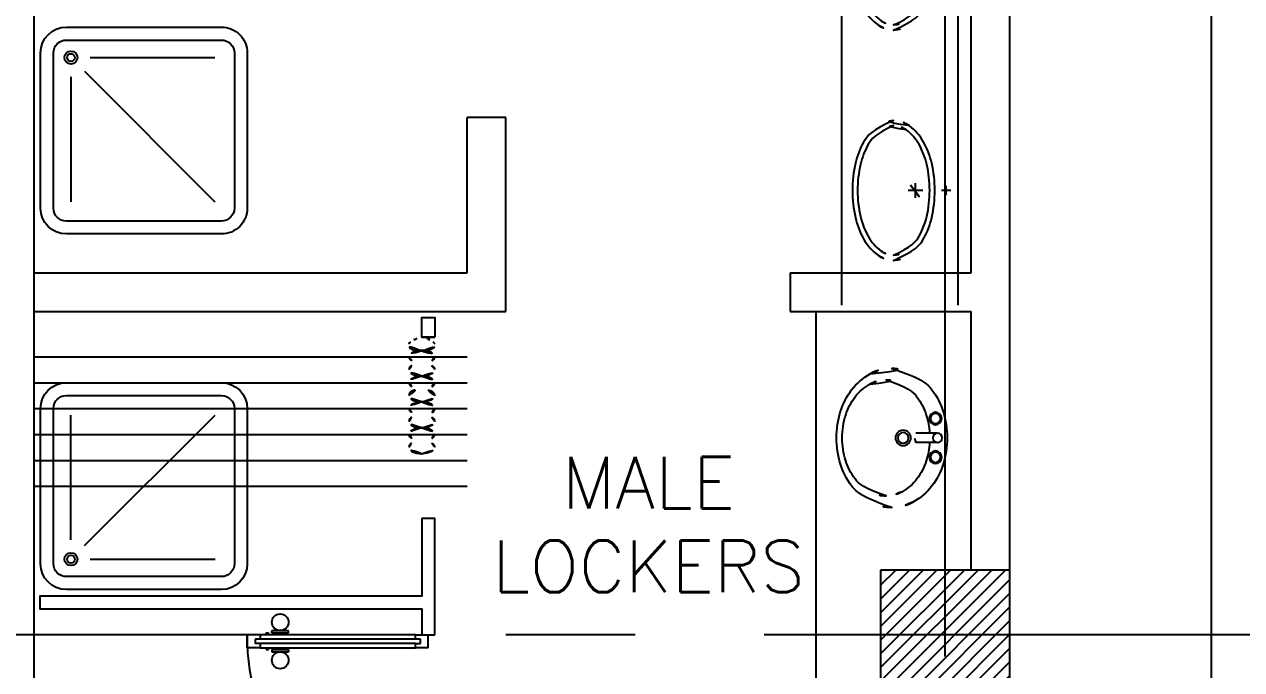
# Model space of a CAD drawing. Extents: x 417866230.2 to 417866327.8, y 43498045.5 to 43498135.4.
# Drawn here: x 417866294.674 to 417866299.383, y 43498094.187 to 43498096.683 of the extents above; entities that cross this region are included whole.
import ezdxf
from ezdxf.enums import TextEntityAlignment as Align

# ---------------------------------------------------------------- set-up
doc = ezdxf.new("R2010")
doc.units = 0
doc.header["$MEASUREMENT"] = 0
doc.linetypes.add('CENTERX2', pattern=[4, 2.5, -0.5, 0.5, -0.5])
doc.linetypes.add('HIDDEN', pattern=[0.375, 0.25, -0.125])
doc.layers.get('0').update_dxf_attribs({"linetype": 'CONTINUOUS'})
for name, color, linetype in [('AXES', 11, 'CENTERX2'), ('COL', 9, 'CONTINUOUS'), ('CURT', 9, 'CONTINUOUS'), ('DOOR', 9, 'CONTINUOUS'), ('EXDUCT', 10, 'CONTINUOUS'), ('FIX', 9, 'CONTINUOUS'), ('HAT', 12, 'CONTINUOUS'), ('PART', 9, 'CONTINUOUS'), ('RM-NAME', 9, 'CONTINUOUS'), ('WALL', 4, 'CONTINUOUS')]:
    doc.layers.add(name, color=color, linetype=linetype)
doc.styles.add('ROMANS', font='ROMANS.shx', dxfattribs={"width": 0.6})

# ---------------------------------------------------------------- blocks, each defined once
blk = doc.blocks.new('COL50')
at = {"layer": 'COL'}
blk.add_lwpolyline([(-249.9999999999709, 250), (-249.9999999999418, -250), (250, -250), (249.9999999999709, 250)], close=True, dxfattribs=at)
blk = doc.blocks.new('RM1')
at = {"layer": 'RM-NAME', "style": 'ROMANS'}
for tag, p in [('ROOMNAME1', (0, 323.8095238059759)), ('ROOMNAME2', (0, 0))]:
    blk.add_attdef(tag, text='', height=200, dxfattribs=at).set_placement(p, align=Align.MIDDLE)
blk = doc.blocks.new('CURT2')
at = {"layer": 'CURT'}
blk.add_lwpolyline([(0, 0, -0.1164338214659909), (-19.09830056248757, -30.90169943745423, -0.1164338214660579), (-49.99999999998545, -49.99999999998545, -0.5606595769629202), (-101.063460364865, -6.969756918610074, 0.4592900912317107), (-149.9999999999854, 50, 0.4142135623730107), (-199.9999999999563, 1.455191522836685e-11, -0.4142135623729504), (-249.9999999999272, -49.99999999995634, -0.4142135623732638), (-299.9999999999272, 4.365574568510056e-11, 0.4142135623732156), (-349.9999999999418, 50.00000000001455, 0.4142135623729504), (-399.9999999998981, 4.365574568510056e-11, -0.4142135623731432), (-449.999999999869, -49.99999999995634, -0.4142135623732157), (-499.999999999869, 1.455191522836685e-11, 0.4142135623731553), (-549.9999999998545, 50, 0.4142135623730588), (-599.9999999998254, 1.455191522836685e-11, -0.4142135623730107), (-649.9999999997963, -49.99999999995634, -0.4142135623731553), (-699.9999999997963, 1.455191522836685e-11, 0.4142135623731553), (-749.9999999997963, 50, 0.4142135623730107), (-799.9999999997672, 1.455191522836685e-11, -0.4142135623730347), (-849.9999999997381, -49.99999999995634, -0.4142135623731377), (-899.9999999997235, 2.182787284255028e-11, 0.4142135623731432)], format="xyb", dxfattribs=at)
blk = doc.blocks.new('*X52')
at = {"color": 0}
for p, q in [((80579.2220864851, 41918.15882511061), (81062.06326137393, 42400.99999999945)), ((80579.2220864851, 41971.1918336996), (81009.03025278494, 42400.99999999945)), ((80579.22208648508, 42024.22484228858), (80955.99724419595, 42400.99999999945)), ((80579.22208648508, 42077.25785087757), (80902.96423560695, 42400.99999999945)), ((80579.22208648508, 42130.29085946656), (80849.93122701797, 42400.99999999945)), ((80579.22208648508, 42183.32386805555), (80796.89821842898, 42400.99999999945)), ((80579.22208648508, 42236.35687664454), (80743.86520983999, 42400.99999999945)), ((80579.22208648507, 42289.38988523353), (80690.83220125099, 42400.99999999945)), ((80579.22208648507, 42342.42289382251), (80637.799192662, 42400.99999999945)), ((80579.22208648507, 42395.4559024115), (80584.76618407301, 42400.99999999945)), ((80615.09626996292, 41900.99999999945), (81079.22208648501, 42365.12581652153)), ((80668.12927855192, 41900.99999999945), (81079.22208648501, 42312.09280793255)), ((80721.1622871409, 41900.99999999945), (81079.22208648501, 42259.05979934356)), ((80774.19529572989, 41900.99999999945), (81079.22208648502, 42206.02679075457)), ((80827.2283043189, 41900.99999999945), (81079.22208648502, 42152.99378216558)), ((80880.26131290788, 41900.99999999945), (81079.22208648502, 42099.96077357659)), ((80933.29432149687, 41900.99999999945), (81079.22208648502, 42046.9277649876)), ((80986.32733008586, 41900.99999999945), (81079.22208648502, 41993.89475639861)), ((81039.36033867486, 41900.99999999945), (81079.22208648504, 41940.86174780963))]:
    blk.add_line(p, q, dxfattribs=at)
blk = doc.blocks.new('OV')
for p, q in [((-0.02016548658065945, -0.04138964710199744), (-0.02016548658065945, -0.1346491409993931)), ((0.02016548658063696, -0.04138964710199744), (0.02016548658063696, -0.1346491409993931))]:
    blk.add_line(p, q)
blk.add_lwpolyline([(-0.3000000000000048, -0.2388929068722981, 0.126028344990659), (-0.2760701700874938, -0.3323232736126585, 0.105961255062556), (-0.2069187579109487, -0.4123534200487811, 0.08614873555221411), (-0.1134395576670292, -0.4604489533939145, 0.07597346513128511), (-7.692848094653648e-15, -0.4777858137445961, 0.07597346513127429), (0.1134395576669996, -0.4604489533939181, 0.08614873555221918), (0.2069187579109263, -0.4123534200487811, 0.1059612550625901), (0.2760701700874927, -0.3323232736126301, 0.1260283449906008), (0.2999999999999895, -0.2388929068722981, 0.1260283449906359), (0.2760701700874927, -0.1454625401319625, 0.1059612550625955), (0.2069187579109263, -0.065432393695815, 0.08614873555221413), (0.1134395576670067, -0.01733686035067805, 0.07597346513127429), (-7.692848094653648e-15, 0, 0.07597346513124295), (-0.113439557667015, -0.01733686035067095, 0.08614873555219373), (-0.2069187579109416, -0.065432393695815, 0.1059612550625826), (-0.2760701700875009, -0.1454625401319483, 0.1260283449906313)], format="xyb", close=True)
for points in [[(-0.2500000000000077, -0.2639520343811662, 0.1260283449906564), (-0.2322263166259197, -0.3333466670233137, 0.1059612550625587), (-0.176776695296646, -0.397519489748607, 0.08614873555221285), (-0.09850546365969197, -0.4377904443709931, 0.07597346513128587), (-7.692848094653648e-15, -0.4528449412534635, 0.07597346513127357), (0.09850546365966946, -0.4377904443709966, 0.08614873555221349), (0.1767766952966306, -0.397519489748607, 0.1059612550625914), (0.2322263166259185, -0.3333466670232888, 0.1260283449906026), (0.2499999999999923, -0.2639520343811662, 0.1260283449906389), (0.2322263166259114, -0.1945574017390364, 0.1059612550625957), (0.1767766952966306, -0.1303845790137252, 0.08614873555221353), (0.09850546365966946, -0.09011362439133563, 0.06060617720323101), (0.02016548658063696, -0.07567620891654059, 0.07597346513124355)], [(-0.02016548658065945, -0.07567620891640914, 0.06060617720321848), (-0.09850546365967776, -0.09011362439132853, 0.08614873555219592), (-0.176776695296646, -0.1303845790137252, 0.1059612550625819), (-0.2322263166259268, -0.1945574017390328, 0.1260283449906326), (-0.2500000000000077, -0.2639520343811662, 0.1260283449906564)]]:
    blk.add_lwpolyline(points, format="xyb")
for centre, radius in [((-0.08348528908482027, -0.05024948551762876), 0.02703050777426796), ((-0.08348528908482027, -0.05024948551762876), 0.02203050777426796), ((-7.692848094653648e-15, -0.04138964710199744), 0.02016548658065176), ((0.08348528908479776, -0.05024948551762876), 0.02703050777426796), ((0.08348528908479776, -0.05024948551762876), 0.02203050777426796), ((-7.692848094653648e-15, -0.1898476021309676), 0.03319747973777964), ((-7.692848094653648e-15, -0.1898476021309676), 0.02319747973777964)]:
    blk.add_circle(centre, radius)
blk.add_arc((-1.479827545225465e-14, -0.09910965976689567), 0.04086198202864362, 240.4289540895798, 299.5710459104289)
blk = doc.blocks.new('SHR1')
at = {"layer": 'FIX'}
for p, q in [((-195.7106781186449, 195.7106781186521), (-700, 700)), ((-142.6776695296576, 217.6776695296649), (-142.6776695296576, 700)), ((-217.6776695296576, 142.6776695296649), (-700, 142.6776695296649))]:
    blk.add_line(p, q, dxfattribs=at)
for points in [[(-825, 125), (-825, 725, -0.4142135623730951), (-725, 825), (-125, 825, -0.4142135623730951), (-25, 725), (-25, 125, -0.4142135623730951), (-125, 25), (-725, 25, -0.4142135623730951)], [(-775, 125), (-775, 725, -0.414213562373095), (-725, 775), (-125, 775, -0.414213562373095), (-75, 725), (-75, 125, -0.414213562373095), (-125, 75), (-725, 75, -0.414213562373095)]]:
    blk.add_lwpolyline(points, format="xyb", close=True, dxfattribs=at)
for radius in [25, 15]:
    blk.add_circle((-142.6776695296576, 142.6776695296649), radius, dxfattribs=at)
blk = doc.blocks.new('LAV5')
at = {"layer": 'FIX'}
for p, q in [((-500.0000000000437, -2237.717124335191), (-499.9999999999854, 2237.717124335184)), ((-50.0000000000291, -2237.717124335191), (-50, 2237.717124335191)), ((-215.0222629625932, 1837.248908757101), (-215.0222629625932, 1780.99890878021)), ((-186.8972629678319, 1809.123908768655), (-243.14726295734, 1809.123908768655)), ((-78.08971656476206, 1809.123908768655), (-113.9739682216896, 1809.123908768655)), ((-96.03184239321854, 1827.138055949006), (-96.03184239321854, 1791.253804308857)), ((-215.0222629625932, 903.5606462236319), (-215.0222629625932, 847.3106462467404)), ((-186.8972629678319, 875.4356462351861), (-243.14726295734, 875.4356462351861)), ((-78.08971656476206, 875.4356462351861), (-113.9739682216896, 875.4356462351861)), ((-96.03184239321854, 893.449793415537), (-96.03184239321854, 857.5655417753878)), ((-215.0222629625932, 25.61706164317729), (-215.0222629625932, -30.63293833371426)), ((-96.03184239321854, 15.50620883508236), (-96.03184239321854, -20.3780428050668)), ((-186.8972629678319, -2.507938345268485), (-243.14726295734, -2.507938345268485)), ((-78.08971656476206, -2.507938345268485), (-113.9739682216896, -2.507938345268485)), ((-215.0222629625932, -931.3801905582368), (-215.0222629625932, -875.1301905813452)), ((-96.03184239321854, -921.2693377501419), (-96.03184239321854, -885.3850861099927)), ((-186.8972629678319, -903.255190569791), (-243.14726295734, -903.255190569791)), ((-78.08971656476206, -903.255190569791), (-113.9739682216896, -903.255190569791)), ((-215.0222629625932, -1821.889113020981), (-215.0222629625932, -1765.63911304409)), ((-96.03184239321854, -1811.778260212886), (-96.03184239321854, -1775.894008572737)), ((-186.8972629678319, -1793.764113032536), (-243.14726295734, -1793.764113032536)), ((-78.08971656476206, -1793.764113032536), (-113.9739682216896, -1793.764113032536))]:
    blk.add_line(p, q, dxfattribs=at)
for points in [[(-299.8732852745015, 2079.623908766458, -0.161201730084213), (-239.5444382502756, 2059.654761522892, -0.1061921590181601), (-183.7159803695395, 1995.988129325022, -0.07049222813052464), (-152.3002735211048, 1914.400102696862, -0.05676166561361538), (-140.3103390760225, 1809.123908771682, -0.05676166561355555), (-152.3002735178161, 1703.847714846212, -0.07049222813061216), (-183.7159803637624, 1622.25968821696, -0.106192159018315), (-239.5444382425922, 1558.593056017315, -0.1612017300840766), (-299.8732852661342, 1538.62390877193, -0.1612017300840158), (-360.2021322902729, 1558.593056015437, -0.1061921590183664), (-416.0305901710963, 1622.259688213366, -0.07049222813052401), (-447.4462970195455, 1703.847714841526, -0.05676166561361289), (-459.4362314646278, 1809.12390876672, -0.05676166561360434), (-447.4462970228051, 1914.400102692263, -0.07049222813057487), (-416.0305901768734, 1995.988129321442, -0.1061921590181641), (-360.2021322981309, 2059.654761521044, -0.1612017300842243)], [(-299.873285274196, 2059.623908766458, -0.161201730083983), (-251.4772288141976, 2043.604574316603, -0.1061921590182726), (-201.1873796167056, 1986.254157456016, -0.07049222813062794), (-171.7880774440127, 1909.902825936166, -0.05676166561355248), (-160.3103390760225, 1809.123908771362, -0.05676166561354584), (-171.7880774408841, 1708.344991606209, -0.07049222813061669), (-201.1873796112195, 1631.993660085427, -0.1061921590183359), (-251.4772288069507, 1574.643243223298, -0.16120173008407), (-299.8732852664398, 1558.62390877193, -0.1612017300840942), (-348.2693417264381, 1574.643243221813, -0.1061921590183237), (-398.5591909239447, 1631.993660082371, -0.07049222813064573), (-427.9584930966375, 1708.344991602251, -0.05676166561353691), (-439.4362314646278, 1809.123908767026, -0.05676166561353678), (-427.9584930997662, 1909.902825932149, -0.0704922281306604), (-398.5591909294308, 1986.254157452975, -0.1061921590182779), (-348.2693417336995, 2043.60457431509, -0.1612017300840331)], [(-299.8732852745015, 1145.935646232989, -0.161201730084213), (-239.5444382502756, 1125.966498989423, -0.1061921590181601), (-183.7159803695395, 1062.299866791553, -0.07049222813052464), (-152.3002735211048, 980.7118401633925, -0.05676166561361538), (-140.3103390760225, 875.4356462382129, -0.05676166561355555), (-152.3002735178161, 770.1594523127424, -0.07049222813061216), (-183.7159803637624, 688.5714256834908, -0.106192159018315), (-239.5444382425922, 624.9047934838454, -0.1612017300840766), (-299.8732852661342, 604.9356462384603, -0.1612017300840158), (-360.2021322902729, 624.9047934819682, -0.1061921590183664), (-416.0305901710963, 688.5714256798965, -0.07049222813052401), (-447.4462970195455, 770.1594523080566, -0.05676166561361289), (-459.4362314646278, 875.4356462332507, -0.05676166561360434), (-447.4462970228051, 980.7118401587941, -0.07049222813057487), (-416.0305901768734, 1062.299866787973, -0.1061921590181641), (-360.2021322981309, 1125.966498987575, -0.1612017300842243)], [(-299.873285274196, 1125.935646232989, -0.161201730083983), (-251.4772288141976, 1109.916311783134, -0.1061921590182726), (-201.1873796167056, 1052.565894922547, -0.07049222813062794), (-171.7880774440127, 976.2145634026965, -0.05676166561355248), (-160.3103390760225, 875.4356462378928, -0.05676166561354584), (-171.7880774408841, 774.6567290727398, -0.07049222813061669), (-201.1873796112195, 698.3053975519579, -0.1061921590183359), (-251.4772288069507, 640.9549806898285, -0.16120173008407), (-299.8732852664398, 624.9356462384603, -0.1612017300840942), (-348.2693417264381, 640.9549806883442, -0.1061921590183237), (-398.5591909239447, 698.305397548902, -0.07049222813064573), (-427.9584930966375, 774.6567290687817, -0.05676166561353691), (-439.4362314646278, 875.4356462335563, -0.05676166561353678), (-427.9584930997662, 976.2145633986802, -0.0704922281306604), (-398.5591909294308, 1052.565894919506, -0.1061921590182779), (-348.2693417336995, 1109.916311781621, -0.1612017300840331)], [(-299.8732852745015, 267.9920616525342, -0.161201730084213), (-239.5444382502756, 248.0229144089681, -0.1061921590181601), (-183.7159803695395, 184.356282211098, -0.07049222813052464), (-152.3002735211048, 102.7682555829379, -0.05676166561361538), (-140.3103390760225, -2.507938342241687, -0.05676166561355555), (-152.3002735178161, -107.7841322677123, -0.07049222813061216), (-183.7159803637624, -189.3721588969638, -0.106192159018315), (-239.5444382425922, -253.0387910966092, -0.1612017300840766), (-299.8732852661342, -273.0079383419943, -0.1612017300840158), (-360.2021322902729, -253.0387910984864, -0.1061921590183664), (-416.0305901710963, -189.3721589005581, -0.07049222813052401), (-447.4462970195455, -107.784132272398, -0.05676166561361289), (-459.4362314646278, -2.50793834720389, -0.05676166561360434), (-447.4462970228051, 102.7682555783394, -0.07049222813057487), (-416.0305901768734, 184.3562822075182, -0.1061921590181641), (-360.2021322981309, 248.02291440712, -0.1612017300842243)], [(-299.873285274196, 247.9920616525342, -0.161201730083983), (-251.4772288141976, 231.9727272026794, -0.1061921590182726), (-201.1873796167056, 174.6223103420925, -0.07049222813062794), (-171.7880774440127, 98.27097882224189, -0.05676166561355248), (-160.3103390760225, -2.507938342561829, -0.05676166561354584), (-171.7880774408841, -103.2868555077148, -0.07049222813061669), (-201.1873796112195, -179.6381870284968, -0.1061921590183359), (-251.4772288069507, -236.9886038906261, -0.16120173008407), (-299.8732852664398, -253.0079383419943, -0.1612017300840942), (-348.2693417264381, -236.9886038921104, -0.1061921590183237), (-398.5591909239447, -179.6381870315527, -0.07049222813064573), (-427.9584930966375, -103.2868555116729, -0.05676166561353691), (-439.4362314646278, -2.5079383468983, -0.05676166561353678), (-427.9584930997662, 98.27097881822556, -0.0704922281306604), (-398.5591909294308, 174.6223103390512, -0.1061921590182779), (-348.2693417336995, 231.972727201166, -0.1612017300840331)], [(-299.8732852745015, -1173.755190567594, 0.161201730084213), (-239.5444382502756, -1153.786043324028, 0.1061921590181601), (-183.7159803695395, -1090.119411126158, 0.07049222813052464), (-152.3002735211048, -1008.531384497997, 0.05676166561361538), (-140.3103390760225, -903.2551905728178, 0.05676166561355555), (-152.3002735178161, -797.9789966473472, 0.07049222813061216), (-183.7159803637624, -716.3909700180957, 0.106192159018315), (-239.5444382425922, -652.7243378184503, 0.1612017300840766), (-299.8732852661342, -632.7551905730652, 0.1612017300840158), (-360.2021322902729, -652.7243378165731, 0.1061921590183664), (-416.0305901710963, -716.3909700145014, 0.07049222813052401), (-447.4462970195455, -797.9789966426615, 0.05676166561361289), (-459.4362314646278, -903.2551905678556, 0.05676166561360434), (-447.4462970228051, -1008.531384493399, 0.07049222813057487), (-416.0305901768734, -1090.119411122578, 0.1061921590181641), (-360.2021322981309, -1153.786043322179, 0.1612017300842243)], [(-299.873285274196, -1153.755190567594, 0.161201730083983), (-251.4772288141976, -1137.735856117739, 0.1061921590182726), (-201.1873796167056, -1080.385439257152, 0.07049222813062794), (-171.7880774440127, -1004.034107737301, 0.05676166561355248), (-160.3103390760225, -903.2551905724977, 0.05676166561354584), (-171.7880774408841, -802.4762734073447, 0.07049222813061669), (-201.1873796112195, -726.1249418865627, 0.1061921590183359), (-251.4772288069507, -668.7745250244334, 0.16120173008407), (-299.8732852664398, -652.7551905730652, 0.1612017300840942), (-348.2693417264381, -668.7745250229491, 0.1061921590183237), (-398.5591909239447, -726.1249418835068, 0.07049222813064573), (-427.9584930966375, -802.476273403387, 0.05676166561353691), (-439.4362314646278, -903.2551905681612, 0.05676166561353678), (-427.9584930997662, -1004.034107733285, 0.0704922281306604), (-398.5591909294308, -1080.385439254111, 0.1061921590182779), (-348.2693417336995, -1137.735856116225, 0.1612017300840331)], [(-299.8732852745015, -2064.264113030338, 0.161201730084213), (-239.5444382502756, -2044.294965786772, 0.1061921590181601), (-183.7159803695395, -1980.628333588902, 0.07049222813052464), (-152.3002735211048, -1899.040306960742, 0.05676166561361538), (-140.3103390760225, -1793.764113035562, 0.05676166561355555), (-152.3002735178161, -1688.487919110092, 0.07049222813061216), (-183.7159803637624, -1606.89989248084, 0.106192159018315), (-239.5444382425922, -1543.233260281195, 0.1612017300840766), (-299.8732852661342, -1523.26411303581, 0.1612017300840158), (-360.2021322902729, -1543.233260279318, 0.1061921590183664), (-416.0305901710963, -1606.899892477246, 0.07049222813052401), (-447.4462970195455, -1688.487919105406, 0.05676166561361289), (-459.4362314646278, -1793.7641130306, 0.05676166561360434), (-447.4462970228051, -1899.040306956143, 0.07049222813057487), (-416.0305901768734, -1980.628333585322, 0.1061921590181641), (-360.2021322981309, -2044.294965784924, 0.1612017300842243)], [(-299.873285274196, -2044.264113030338, 0.161201730083983), (-251.4772288141976, -2028.244778580483, 0.1061921590182726), (-201.1873796167056, -1970.894361719897, 0.07049222813062794), (-171.7880774440127, -1894.543030200046, 0.05676166561355248), (-160.3103390760225, -1793.764113035242, 0.05676166561354584), (-171.7880774408841, -1692.985195870089, 0.07049222813061669), (-201.1873796112195, -1616.633864349307, 0.1061921590183359), (-251.4772288069507, -1559.283447487178, 0.16120173008407), (-299.8732852664398, -1543.26411303581, 0.1612017300840942), (-348.2693417264381, -1559.283447485694, 0.1061921590183237), (-398.5591909239447, -1616.633864346251, 0.07049222813064573), (-427.9584930966375, -1692.985195866131, 0.05676166561353691), (-439.4362314646278, -1793.764113030906, 0.05676166561353678), (-427.9584930997662, -1894.54303019603, 0.0704922281306604), (-398.5591909294308, -1970.894361716855, 0.1061921590182779), (-348.2693417336995, -2028.24477857897, 0.1612017300840331)]]:
    blk.add_lwpolyline(points, format="xyb", close=True, dxfattribs=at)
at = {"layer": 'FIX', "linetype": 'Continuous'}
for points in [[(-85.8822433246969, 1873.974309702928, 0), (-92.98074385724613, 1870.098235160985, 0), (-101.047946616949, 1870.675212889691, 0), (-107.5225717277062, 1875.522056536909, 0), (-110.3489714643802, 1883.099927490839, 0), (-108.6297838809696, 1891.002905266214, 0), (-102.9108388879977, 1896.721850259186, 0), (-95.00786111259367, 1898.441037842626, 0), (-87.42999015869282, 1895.614638105952, 0), (-82.5831465114752, 1889.140012995165, 0), (-82.00616878275468, 1881.072810235462, 0), (-85.8822433246969, 1873.974309702928, 0)], [(-234.9096411834907, 1789.236530547758, 0), (-223.3895363522752, 1782.272384398064, 0), (-209.9525900240551, 1781.459598885718, 0), (-197.6770446698793, 1786.984373376501, 0), (-189.3750797940302, 1797.581048615277, 0), (-186.9485755000205, 1810.822054008662, 0), (-190.9534146790829, 1823.674034792421, 0), (-200.472136938828, 1833.19275705218, 0), (-213.3241177225864, 1837.197596231228, 0), (-226.5651231159718, 1834.771091937218, 0), (-237.1617983547476, 1826.469127061355, 0), (-242.6865728455159, 1814.193581707179, 0), (-241.8737873331847, 1800.756635378959, 0), (-234.9096411834907, 1789.236530547758, 0)], [(-108.7188412288669, 1796.436909932992, 0), (-113.5639344062947, 1805.310035598697, 0), (-112.8427122454304, 1815.394039048304, 0), (-106.7841576864012, 1823.487320436761, 0), (-97.31181899402873, 1827.020320107622, 0), (-87.43309677476645, 1824.871335628341, 0), (-80.28441553354787, 1817.722654387122, 0), (-78.13543105426652, 1807.84393216786, 0), (-81.668430725098, 1798.371593475487, 0), (-89.7617121135554, 1792.313038916458, 0), (-99.84571556317678, 1791.591816755565, 0), (-108.7188412288669, 1796.436909932992, 0)], [(-85.8822433246969, 1723.974309697325, 0), (-92.98074385724613, 1720.098235155398, 0), (-101.047946616949, 1720.675212884089, 0), (-107.5225717277062, 1725.522056531321, 0), (-110.3489714643802, 1733.099927485237, 0), (-108.6297838809696, 1741.002905260611, 0), (-102.9108388879977, 1746.721850253583, 0), (-95.00786111259367, 1748.441037837023, 0), (-87.42999015869282, 1745.614638100349, 0), (-82.5831465114752, 1739.140012989577, 0), (-82.00616878275468, 1731.072810229874, 0), (-85.8822433246969, 1723.974309697325, 0)], [(-85.8822433246969, 940.2860471694585, 0), (-92.98074385724613, 936.4099726275163, 0), (-101.047946616949, 936.9869503562222, 0), (-107.5225717277062, 941.8337940034398, 0), (-110.3489714643802, 949.4116649573698, 0), (-108.6297838809696, 957.3146427327447, 0), (-102.9108388879977, 963.0335877257166, 0), (-95.00786111259367, 964.7527753091563, 0), (-87.42999015869282, 961.9263755724824, 0), (-82.5831465114752, 955.4517504616961, 0), (-82.00616878275468, 947.3845477019931, 0), (-85.8822433246969, 940.2860471694585, 0)], [(-234.9096411834907, 855.5482680142886, 0), (-223.3895363522752, 848.5841218645946, 0), (-209.9525900240551, 847.7713363522489, 0), (-197.6770446698793, 853.2961108430318, 0), (-189.3750797940302, 863.8927860818076, 0), (-186.9485755000205, 877.133791475193, 0), (-190.9534146790829, 889.9857722589513, 0), (-200.472136938828, 899.504494518711, 0), (-213.3241177225864, 903.5093336977588, 0), (-226.5651231159718, 901.0828294037492, 0), (-237.1617983547476, 892.7808645278856, 0), (-242.6865728455159, 880.5053191737097, 0), (-241.8737873331847, 867.0683728454896, 0), (-234.9096411834907, 855.5482680142886, 0)], [(-108.7188412288669, 862.7486473995232, 0), (-113.5639344062947, 871.6217730652279, 0), (-112.8427122454304, 881.7057765148347, 0), (-106.7841576864012, 889.7990579032921, 0), (-97.31181899402873, 893.3320575741527, 0), (-87.43309677476645, 891.1830730948714, 0), (-80.28441553354787, 884.0343918536528, 0), (-78.13543105426652, 874.1556696343905, 0), (-81.668430725098, 864.6833309420181, 0), (-89.7617121135554, 858.6247763829888, 0), (-99.84571556317678, 857.9035542220954, 0), (-108.7188412288669, 862.7486473995232, 0)], [(-85.8822433246969, 790.286047163856, 0), (-92.98074385724613, 786.4099726219283, 0), (-101.047946616949, 786.9869503506197, 0), (-107.5225717277062, 791.8337939978519, 0), (-110.3489714643802, 799.4116649517673, 0), (-108.6297838809696, 807.3146427271422, 0), (-102.9108388879977, 813.0335877201142, 0), (-95.00786111259367, 814.7527753035538, 0), (-87.42999015869282, 811.9263755668799, 0), (-82.5831465114752, 805.4517504561081, 0), (-82.00616878275468, 797.3845476964052, 0), (-85.8822433246969, 790.286047163856, 0)], [(-85.8822433246969, 62.34246258900384, 0), (-92.98074385724613, 58.46638804706163, 0), (-101.047946616949, 59.0433657757676, 0), (-107.5225717277062, 63.89020942298521, 0), (-110.3489714643802, 71.46808037691517, 0), (-108.6297838809696, 79.37105815229006, 0), (-102.9108388879977, 85.09000314526202, 0), (-95.00786111259367, 86.80919072870165, 0), (-87.42999015869282, 83.98279099202773, 0), (-82.5831465114752, 77.50816588124144, 0), (-82.00616878275468, 69.44096312153852, 0), (-85.8822433246969, 62.34246258900384, 0)], [(-234.9096411834907, -22.395316566166, 0), (-223.3895363522752, -29.35946271585999, 0), (-209.9525900240551, -30.17224822820572, 0), (-197.6770446698793, -24.64747373742284, 0), (-189.3750797940302, -14.05079849864705, 0), (-186.9485755000205, -0.8097931052616332, 0), (-190.9534146790829, 12.0421876784967, 0), (-200.472136938828, 21.56090993825637, 0), (-213.3241177225864, 25.56574911730422, 0), (-226.5651231159718, 23.13924482329458, 0), (-237.1617983547476, 14.83727994743094, 0), (-242.6865728455159, 2.561734593255096, 0), (-241.8737873331847, -10.87521173496498, 0), (-234.9096411834907, -22.395316566166, 0)], [(-108.7188412288669, -15.19493718093145, 0), (-113.5639344062947, -6.321811515226727, 0), (-112.8427122454304, 3.762191934380098, 0), (-106.7841576864012, 11.8554733228375, 0), (-97.31181899402873, 15.38847299369809, 0), (-87.43309677476645, 13.23948851441673, 0), (-80.28441553354787, 6.090807273198152, 0), (-78.13543105426652, -3.78791494606412, 0), (-81.668430725098, -13.26025363843655, 0), (-89.7617121135554, -19.31880819746584, 0), (-99.84571556317678, -20.04003035835922, 0), (-108.7188412288669, -15.19493718093145, 0)], [(-85.8822433246969, -87.65753741659864, 0), (-92.98074385724613, -91.53361195852631, 0), (-101.047946616949, -90.95663422983489, 0), (-107.5225717277062, -86.10979058260273, 0), (-110.3489714643802, -78.53191962868732, 0), (-108.6297838809696, -70.62894185331243, 0), (-102.9108388879977, -64.90999686034047, 0), (-95.00786111259367, -63.19080927690084, 0), (-87.42999015869282, -66.01720901357476, 0), (-82.5831465114752, -72.4918341243465, 0), (-82.00616878275468, -80.55903688404942, 0), (-85.8822433246969, -87.65753741659864, 0)], [(-85.8822433246969, -818.1055914984609, 0), (-92.98074385724613, -814.2295169565332, 0), (-101.047946616949, -814.8064946852246, 0), (-107.5225717277062, -819.6533383324568, 0), (-110.3489714643802, -827.2312092863722, 0), (-108.6297838809696, -835.1341870617471, 0), (-102.9108388879977, -840.853132054719, 0), (-95.00786111259367, -842.5723196381587, 0), (-87.42999015869282, -839.7459199014847, 0), (-82.5831465114752, -833.271294790713, 0), (-82.00616878275468, -825.2040920310101, 0), (-85.8822433246969, -818.1055914984609, 0)], [(-234.9096411834907, -883.3678123488935, 0), (-223.3895363522752, -876.4036661991995, 0), (-209.9525900240551, -875.5908806868538, 0), (-197.6770446698793, -881.1156551776367, 0), (-189.3750797940302, -891.7123304164124, 0), (-186.9485755000205, -904.9533358097979, 0), (-190.9534146790829, -917.8053165935562, 0), (-200.472136938828, -927.3240388533159, 0), (-213.3241177225864, -931.3288780323637, 0), (-226.5651231159718, -928.9023737383541, 0), (-237.1617983547476, -920.6004088624904, 0), (-242.6865728455159, -908.3248635083146, 0), (-241.8737873331847, -894.8879171800945, 0), (-234.9096411834907, -883.3678123488935, 0)], [(-108.7188412288669, -890.568191734128, 0), (-113.5639344062947, -899.4413173998328, 0), (-112.8427122454304, -909.5253208494396, 0), (-106.7841576864012, -917.618602237897, 0), (-97.31181899402873, -921.1516019087576, 0), (-87.43309677476645, -919.0026174294762, 0), (-80.28441553354787, -911.8539361882576, 0), (-78.13543105426652, -901.9752139689954, 0), (-81.668430725098, -892.502875276623, 0), (-89.7617121135554, -886.4443207175937, 0), (-99.84571556317678, -885.7230985567003, 0), (-108.7188412288669, -890.568191734128, 0)], [(-85.8822433246969, -968.1055915040633, 0), (-92.98074385724613, -964.2295169621211, 0), (-101.047946616949, -964.8064946908271, 0), (-107.5225717277062, -969.6533383380447, 0), (-110.3489714643802, -977.2312092919747, 0), (-108.6297838809696, -985.1341870673496, 0), (-102.9108388879977, -990.8531320603215, 0), (-95.00786111259367, -992.5723196437611, 0), (-87.42999015869282, -989.7459199070872, 0), (-82.5831465114752, -983.2712947963009, 0), (-82.00616878275468, -975.204092036598, 0), (-85.8822433246969, -968.1055915040633, 0)], [(-85.8822433246969, -1708.614513961205, 0), (-92.98074385724613, -1704.738439419278, 0), (-101.047946616949, -1705.315417147969, 0), (-107.5225717277062, -1710.162260795201, 0), (-110.3489714643802, -1717.740131749117, 0), (-108.6297838809696, -1725.643109524492, 0), (-102.9108388879977, -1731.362054517464, 0), (-95.00786111259367, -1733.081242100903, 0), (-87.42999015869282, -1730.254842364229, 0), (-82.5831465114752, -1723.780217253458, 0), (-82.00616878275468, -1715.713014493755, 0), (-85.8822433246969, -1708.614513961205, 0)], [(-234.9096411834907, -1773.876734811638, 0), (-223.3895363522752, -1766.912588661944, 0), (-209.9525900240551, -1766.099803149598, 0), (-197.6770446698793, -1771.624577640381, 0), (-189.3750797940302, -1782.221252879157, 0), (-186.9485755000205, -1795.462258272542, 0), (-190.9534146790829, -1808.314239056301, 0), (-200.472136938828, -1817.83296131606, 0), (-213.3241177225864, -1821.837800495108, 0), (-226.5651231159718, -1819.411296201099, 0), (-237.1617983547476, -1811.109331325235, 0), (-242.6865728455159, -1798.833785971059, 0), (-241.8737873331847, -1785.396839642839, 0), (-234.9096411834907, -1773.876734811638, 0)], [(-108.7188412288669, -1781.077114196873, 0), (-113.5639344062947, -1789.950239862577, 0), (-112.8427122454304, -1800.034243312184, 0), (-106.7841576864012, -1808.127524700642, 0), (-97.31181899402873, -1811.660524371502, 0), (-87.43309677476645, -1809.511539892221, 0), (-80.28441553354787, -1802.362858651002, 0), (-78.13543105426652, -1792.48413643174, 0), (-81.668430725098, -1783.011797739367, 0), (-89.7617121135554, -1776.953243180338, 0), (-99.84571556317678, -1776.232021019445, 0), (-108.7188412288669, -1781.077114196873, 0)], [(-85.8822433246969, -1858.614513966808, 0), (-92.98074385724613, -1854.738439424866, 0), (-101.047946616949, -1855.315417153572, 0), (-107.5225717277062, -1860.162260800789, 0), (-110.3489714643802, -1867.740131754719, 0), (-108.6297838809696, -1875.643109530094, 0), (-102.9108388879977, -1881.362054523066, 0), (-95.00786111259367, -1883.081242106506, 0), (-87.42999015869282, -1880.254842369832, 0), (-82.5831465114752, -1873.780217259045, 0), (-82.00616878275468, -1865.713014499343, 0), (-85.8822433246969, -1858.614513966808, 0)]]:
    blk.add_polyline3d(points, dxfattribs=at)

msp = doc.modelspace()

# ---------------------------------------------------------------- linework, layer by layer
at = {"layer": 'AXES'}
for p, q in [((417866298.2368633, 43498046.23822849), (417866298.2368633, 43498134.71525928)), ((417866300.0368633, 43498094.32208098), (417866230.9454184, 43498094.32208098))]:
    msp.add_line(p, q, dxfattribs=at)
at = {"layer": 'DOOR', "linetype": 'ByBlock'}
for p, q in [((417866295.6318208, 43498094.32928099), (417866295.6318208, 43498094.33828098)), ((417866295.6318208, 43498094.33828098), (417866295.6966208, 43498094.33828098)), ((417866295.6966208, 43498094.32928099), (417866295.6966208, 43498094.33828098)), ((417866295.5368633, 43498094.32208098), (417866295.5368633, 43498094.27208099)), ((417866295.5368633, 43498094.27208099), (417866295.5368633, 43498094.32208098)), ((417866295.5868633, 43498094.32208098), (417866295.5368633, 43498094.32208098)), ((417866295.5668632, 43498094.30508099), (417866295.5668632, 43498094.28908098)), ((417866295.5868633, 43498094.30508099), (417866295.5668632, 43498094.30508099)), ((417866295.5868633, 43498094.28908098), (417866295.5668632, 43498094.28908098)), ((417866296.1868632, 43498094.32208098), (417866295.5868633, 43498094.32208098)), ((417866295.5868633, 43498094.32208098), (417866295.5868633, 43498094.30508099)), ((417866296.1868632, 43498094.30508099), (417866295.5868633, 43498094.30508099)), ((417866296.1868632, 43498094.28908098), (417866295.5868633, 43498094.28908098)), ((417866295.5868633, 43498094.28908098), (417866295.5868633, 43498094.27208099)), ((417866295.6092208, 43498094.32928099), (417866295.6192208, 43498094.32928099)), ((417866295.6092208, 43498094.32208098), (417866295.6092208, 43498094.32928099)), ((417866295.6192208, 43498094.32208098), (417866295.6192208, 43498094.32928099)), ((417866295.6318208, 43498094.32928099), (417866295.6966208, 43498094.32928099)), ((417866296.1868632, 43498094.32208098), (417866296.2368633, 43498094.32208098)), ((417866296.1868632, 43498094.30508099), (417866296.1868632, 43498094.32208098)), ((417866296.2068632, 43498094.30508099), (417866296.1868632, 43498094.30508099)), ((417866296.1868632, 43498094.28908098), (417866296.2068632, 43498094.28908098)), ((417866296.1868632, 43498094.27208099), (417866296.1868632, 43498094.28908098)), ((417866296.2068632, 43498094.28908098), (417866296.2068632, 43498094.30508099)), ((417866296.2368633, 43498094.27208099), (417866296.2368633, 43498094.32208098)), ((417866295.5868633, 43498094.27208099), (417866295.5368633, 43498094.27208099)), ((417866295.5868633, 43498094.27208099), (417866296.1868632, 43498094.27208099)), ((417866295.6092208, 43498094.27208099), (417866295.6092208, 43498094.26488099)), ((417866295.6092208, 43498094.26488099), (417866295.6192208, 43498094.26488099)), ((417866295.6192208, 43498094.27208099), (417866295.6192208, 43498094.26488099)), ((417866295.6318208, 43498094.26488099), (417866295.6318208, 43498094.25588098)), ((417866295.6318208, 43498094.26488099), (417866295.6966208, 43498094.26488099)), ((417866295.6318208, 43498094.25588098), (417866295.6966208, 43498094.25588098)), ((417866295.6966208, 43498094.26488099), (417866295.6966208, 43498094.25588098)), ((417866296.2368633, 43498094.27208099), (417866296.1868632, 43498094.27208099))]:
    msp.add_line(p, q, dxfattribs=at)
for centre in [(417866295.6642208, 43498094.37061193), (417866295.6642208, 43498094.22355004)]:
    msp.add_circle(centre, 0.03239999999998526, dxfattribs=at)
at = {"layer": 'DOOR', "linetype": 'HIDDEN', "ltscale": 0.5}
msp.add_arc((417866296.211401, 43498094.29708099), 0.6750009225459171, 177.8774515405949, 270.039232589648, dxfattribs=at)
at = {"layer": 'EXDUCT', "linetype": 'Continuous'}
msp.add_line((417866299.2667376, 43498090.35372597), (417866299.2667376, 43498113.81697664), dxfattribs=at)
at = {"layer": 'FIX'}
for p, q in [((417866297.7368633, 43498090.87208098), (417866297.7368633, 43498095.57251523)), ((417866294.7118133, 43498095.39664674), (417866296.3868615, 43498095.39664674)), ((417866294.7118133, 43498095.29664674), (417866296.3868615, 43498095.29664674)), ((417866294.7118133, 43498095.19664674), (417866296.3868615, 43498095.19664674)), ((417866294.8545409, 43498094.68975865), (417866294.8545409, 43498095.17208099)), ((417866294.9075739, 43498094.66779166), (417866295.4118633, 43498095.17208099)), ((417866294.7118133, 43498095.09664673), (417866296.3868615, 43498095.09664673)), ((417866294.7118133, 43498094.99664674), (417866296.3868615, 43498094.99664674)), ((417866294.7118133, 43498094.89664674), (417866296.3868615, 43498094.89664674)), ((417866294.9295409, 43498094.61475866), (417866295.4118633, 43498094.61475866))]:
    msp.add_line(p, q, dxfattribs=at)
for points in [[(417866294.8368632, 43498095.29708099), (417866295.4368632, 43498095.29708099, -0.4142135623730951), (417866295.5368633, 43498095.19708098), (417866295.5368633, 43498094.59708099, -0.4142135623730951), (417866295.4368632, 43498094.49708099), (417866294.8368632, 43498094.49708099, -0.4142135623730951), (417866294.7368633, 43498094.59708099), (417866294.7368633, 43498095.19708098, -0.4142135623730951)], [(417866294.8368632, 43498095.24708099), (417866295.4368632, 43498095.24708099, -0.414213562373095), (417866295.4868633, 43498095.19708098), (417866295.4868633, 43498094.59708099, -0.414213562373095), (417866295.4368632, 43498094.54708099), (417866294.8368632, 43498094.54708099, -0.414213562373095), (417866294.7868633, 43498094.59708099), (417866294.7868633, 43498095.19708098, -0.414213562373095)]]:
    msp.add_lwpolyline(points, format="xyb", close=True, dxfattribs=at)
for radius in [0.025, 0.015]:
    msp.add_circle((417866294.8545409, 43498094.61475866), radius, dxfattribs=at)
at = {"layer": 'PART'}
msp.add_line((417866296.2118633, 43498095.47251523), (417866296.2618632, 43498095.47251555), dxfattribs=at)
msp.add_lwpolyline([(417866296.2618632, 43498095.47251555), (417866296.2118632, 43498095.47251555), (417866296.2118619, 43498095.54954068), (417866296.2618632, 43498095.54954068), (417866296.2618632, 43498095.47251555)], dxfattribs=at)
msp.add_lwpolyline([(417866296.2618632, 43498094.32208131), (417866296.2618626, 43498094.77251555), (417866296.2118626, 43498094.77251545), (417866296.2118626, 43498094.47208099), (417866294.7348632, 43498094.47208099), (417866294.7348632, 43498094.42208099), (417866296.2118632, 43498094.42208099), (417866296.2118632, 43498094.32208098)], close=True, dxfattribs=at)
at = {"layer": 'WALL'}
for p, q in [((417866298.3368633, 43498095.72251523), (417866298.3368633, 43498100.07208098)), ((417866298.4868633, 43498094.57208098), (417866298.4868633, 43498100.07208098)), ((417866298.4868633, 43498094.57208098), (417866298.4868633, 43498100.07208098)), ((417866298.4868633, 43498094.57208098), (417866298.4868633, 43498100.07208098)), ((417866294.7118633, 43498090.87208098), (417866294.7118633, 43498096.72251523)), ((417866296.3869115, 43498095.72251523), (417866296.3870276, 43498096.32251523)), ((417866296.5370276, 43498096.32251523), (417866296.3870276, 43498096.32251523)), ((417866296.5368782, 43498095.57251523), (417866296.5370275, 43498096.32248186)), ((417866294.7118633, 43498095.72251523), (417866296.3869115, 43498095.72251523)), ((417866297.6368632, 43498095.72251523), (417866298.3368633, 43498095.72251523)), ((417866297.6368632, 43498095.72251523), (417866298.3368633, 43498095.72251523)), ((417866297.6368632, 43498095.72251523), (417866297.6368632, 43498095.57251523)), ((417866297.6368632, 43498095.72251523), (417866298.3368633, 43498095.72251523)), ((417866297.6368632, 43498095.72251523), (417866298.3368633, 43498095.72251523)), ((417866297.6368632, 43498095.72251523), (417866297.6368632, 43498095.57251523)), ((417866294.7118633, 43498095.57251523), (417866296.5368782, 43498095.57251523)), ((417866297.6368632, 43498095.57251523), (417866298.3368633, 43498095.57251523)), ((417866297.6368632, 43498095.57251523), (417866298.3368633, 43498095.57251523)), ((417866297.6368632, 43498095.57251523), (417866298.3368633, 43498095.57251523)), ((417866297.6368632, 43498095.57251523), (417866298.3368633, 43498095.57251523)), ((417866298.3368633, 43498094.57208098), (417866298.3368633, 43498095.57251523)), ((417866298.3368633, 43498094.57208098), (417866298.3368633, 43498095.44664674)), ((417866298.3368633, 43498094.57208098), (417866298.3368633, 43498095.44664674)), ((417866298.3368633, 43498094.57208098), (417866298.3368633, 43498095.44664674))]:
    msp.add_line(p, q, dxfattribs=at)

# ---------------------------------------------------------------- block references
at = {"layer": 'COL', "xscale": 0.001000000047497451, "yscale": 0.0009999999892897904, "zscale": 0.001}
msp.add_blockref('COL50', (417866298.2368633, 43498094.32208098), dxfattribs=at)
at = {"layer": 'FIX', "xscale": -0.8960000000000001, "yscale": 0.8960000000000001, "zscale": 0.8960000000000001, "rotation": 270}
msp.add_blockref('OV', (417866298.2440745, 43498095.08358969), dxfattribs=at)
at = {"layer": 'HAT'}
ref = msp.add_blockref('RM1', (417866297.0888416, 43498094.58680832), dxfattribs=dict(at, xscale=0.001000000047497451, yscale=0.0009999999892897904, zscale=0.001))
ref.add_attrib('ROOMNAME2', 'LOCKERS', dxfattribs={"layer": 'RM-NAME', "height": 0.2, "style": 'ROMANS'}).set_placement((417866297.0888416, 43498094.58680832), align=Align.MIDDLE)
ref.add_attrib('ROOMNAME1', 'MALE', dxfattribs={"layer": 'RM-NAME', "height": 0.2, "style": 'ROMANS'}).set_placement((417866297.0888416, 43498094.91061785), align=Align.MIDDLE)
at = {"layer": 'HAT', "xscale": 0.001000000047497451, "yscale": 0.0009999999892897904, "zscale": 0.001}
msp.add_blockref('*X52', (417866217.4076412, 43498052.17108098), dxfattribs=at)
at = {"layer": 'WALL', "xscale": 0.001, "yscale": 0.001, "zscale": 0.001}
msp.add_blockref('LAV5', (417866298.3368133, 43498097.83436386), dxfattribs=at)
at = {"layer": 'WALL'}
for name, p, xscale, yscale, zscale, rotation in [('SHR1', (417866294.7118133, 43498096.69708098), 0.001, 0.001, 0.001, 180), ('CURT2', (417866296.2116169, 43498095.47251523), -0.0004999999946448952, 0.0009999999892897904, 0.0005, 270), ('CURT2', (417866296.2118633, 43498095.47251523), 0.0004999999946448952, 0.0009999999892897904, 0.0005, 90)]:
    msp.add_blockref(name, p, dxfattribs=dict(at, xscale=xscale, yscale=yscale, zscale=zscale, rotation=rotation))

doc.saveas('drawing.dxf')
